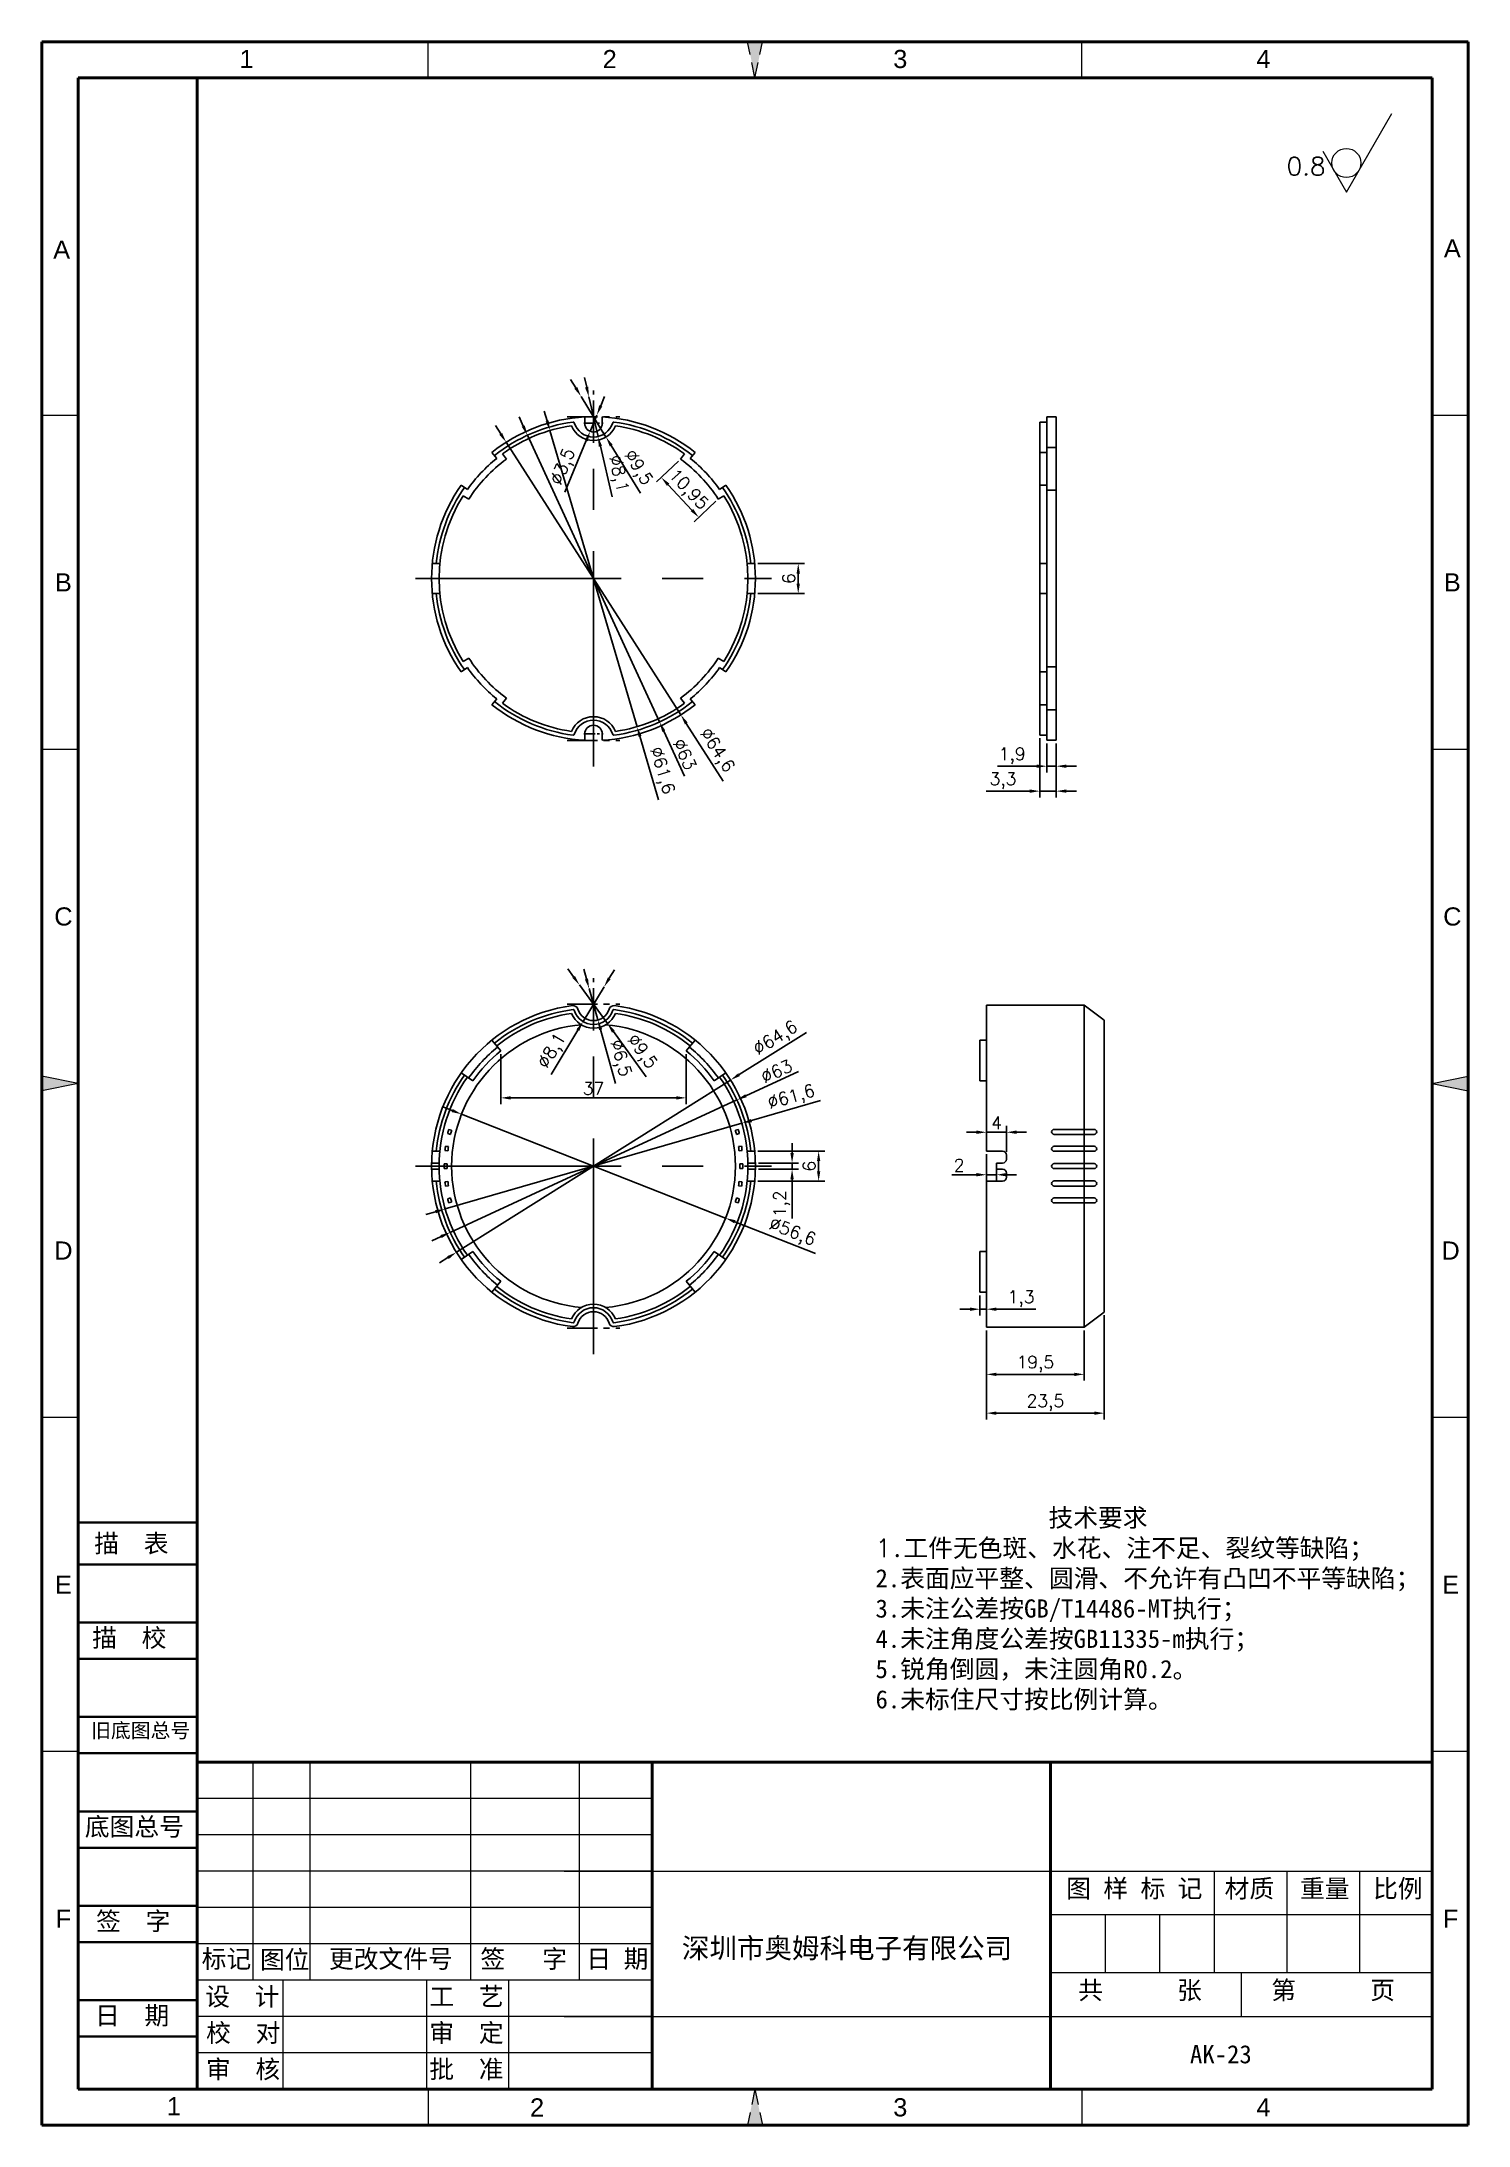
# Model space of a CAD drawing. Header units: millimetres. Extents: x 19531 to 19815, y 609 to 1024.
import ezdxf
from ezdxf.enums import TextEntityAlignment as Align

# ---------------------------------------------------------------- set-up
doc = ezdxf.new("R2010")
doc.units = ezdxf.units.MM
for name, pattern in [('ACAD_ISO10W100', [18, 12, -3, 0, -3]), ('CENTER', [50.8, 31.75, -6.35, 6.35, -6.35]), ('HIDDEN2', [4.7625, 3.175, -1.5875])]:
    doc.linetypes.add(name, pattern=pattern)
for name, color, linetype, lineweight in [('dim', 82, 'Continuous', 9), ('图层1', 7, 'ACAD_ISO10W100', 15), ('图层2', 7, 'Continuous', 30), ('图层3', 7, 'Continuous', 15), ('图层4', 7, 'Continuous', 40), ('图层5', 7, 'HIDDEN2', 15), ('细实线', 3, 'Continuous', 18)]:
    doc.layers.add(name, color=color, linetype=linetype, lineweight=lineweight)
doc.layers.add('尺寸线', color=7, linetype='Continuous')
doc.styles.get("Standard").update_dxf_attribs({"font": 'txt', "bigfont": 'gbcbig.shx'})
doc.styles.add('样式 3', font='arial.ttf', dxfattribs={"height": 3.8})
doc.dimstyles.new('ISO-25', dxfattribs={"dimtxt": 2.5, "dimasz": 2.5, "dimexe": 1.25, "dimexo": 0.625, "dimtad": 1, "dimtxsty": 'Standard', "dimcen": 2.5, "dimadec": 0, "dimazin": 0, "dimtfac": 1, "dimtmove": 0, "dimatfit": 3, "dimfxl": 0, "dimarcsym": 0})

# ---------------------------------------------------------------- blocks, each defined once
blk = doc.blocks.new('*D730')
at = {"layer": 'Defpoints', "color": 0}
for p in [(19668.3, 817.09), (19613.61, 782.72)]:
    blk.add_point(p, dxfattribs=at)
at = {"layer": 'dim', "color": 0, "lineweight": -2}
for p, q in [((19683.43, 826.6), (19669.99, 818.16)), ((19613.61, 782.72), (19668.3, 817.09)), ((19611.91, 781.65), (19610.22, 780.59))]:
    blk.add_line(p, q, dxfattribs=at)
at = {"layer": 'dim', "color": 0}
for points in [[(19669.82, 818.44), (19670.17, 817.88), (19668.3, 817.09)], [(19611.74, 781.93), (19612.09, 781.37), (19613.61, 782.72)]]:
    blk.add_solid(points, dxfattribs=at)
at = {"layer": 'dim', "color": 0, "insert": (19677.38, 825.26), "char_height": 2.5, "attachment_point": 5, "rotation": 32.1501}
blk.add_mtext('∅64,6', dxfattribs=at)
blk = doc.blocks.new('*D731')
at = {"layer": 'Defpoints', "color": 0}
for p in [(19669.55, 813.11), (19612.36, 786.69)]:
    blk.add_point(p, dxfattribs=at)
at = {"layer": 'dim', "color": 0, "lineweight": -2}
for p, q in [((19681.85, 818.8), (19671.37, 813.95)), ((19612.36, 786.69), (19669.55, 813.11)), ((19610.54, 785.86), (19608.73, 785.02))]:
    blk.add_line(p, q, dxfattribs=at)
at = {"layer": 'dim', "color": 0}
for points in [[(19671.23, 814.26), (19671.51, 813.65), (19669.55, 813.11)], [(19610.4, 786.16), (19610.68, 785.55), (19612.36, 786.69)]]:
    blk.add_solid(points, dxfattribs=at)
at = {"layer": 'dim', "color": 0, "insert": (19677.47, 818.84), "char_height": 2.5, "attachment_point": 5, "rotation": 24.7945}
blk.add_mtext('∅63', dxfattribs=at)
blk = doc.blocks.new('*D732')
at = {"layer": 'Defpoints', "color": 0}
for p in [(19670.54, 808.45), (19611.36, 791.36)]:
    blk.add_point(p, dxfattribs=at)
at = {"layer": 'dim', "color": 0, "lineweight": -2}
for p, q in [((19686.25, 812.98), (19672.47, 809)), ((19611.36, 791.36), (19670.54, 808.45)), ((19609.44, 790.81), (19607.52, 790.25))]:
    blk.add_line(p, q, dxfattribs=at)
at = {"layer": 'dim', "color": 0}
for points in [[(19672.37, 809.32), (19672.56, 808.68), (19670.54, 808.45)], [(19609.35, 791.13), (19609.53, 790.49), (19611.36, 791.36)]]:
    blk.add_solid(points, dxfattribs=at)
at = {"layer": 'dim', "color": 0, "insert": (19680.47, 813.48), "char_height": 2.5, "attachment_point": 5, "rotation": 16.1067}
blk.add_mtext('∅61,6', dxfattribs=at)
blk = doc.blocks.new('*D733')
at = {"layer": 'Defpoints', "color": 0}
for p in [(19614.62, 810.27), (19667.29, 789.54)]:
    blk.add_point(p, dxfattribs=at)
at = {"layer": 'dim', "color": 0, "lineweight": -2}
for p, q in [((19612.76, 811), (19610.9, 811.73)), ((19614.62, 810.27), (19667.29, 789.54)), ((19685.22, 782.49), (19669.15, 788.81))]:
    blk.add_line(p, q, dxfattribs=at)
at = {"layer": 'dim', "color": 0}
for points in [[(19612.88, 811.31), (19612.64, 810.69), (19614.62, 810.27)], [(19669.27, 789.12), (19669.03, 788.5), (19667.29, 789.54)]]:
    blk.add_solid(points, dxfattribs=at)
at = {"layer": 'dim', "color": 0, "insert": (19680.55, 786.56), "char_height": 2.5, "attachment_point": 5, "rotation": 338.5178}
blk.add_mtext('∅56,6', dxfattribs=at)
blk = doc.blocks.new('*D734')
at = {"layer": 'Defpoints', "color": 0}
for p in [(19673.25, 800.5), (19673.25, 799.3), (19680.57, 799.3)]:
    blk.add_point(p, dxfattribs=at)
at = {"layer": 'dim', "color": 0, "lineweight": -2}
for p, q in [((19680.57, 802.5), (19680.57, 804.5)), ((19673.87, 800.5), (19681.82, 800.5)), ((19673.87, 799.3), (19681.82, 799.3)), ((19680.57, 800.5), (19680.57, 799.3)), ((19680.57, 797.3), (19680.57, 789.47))]:
    blk.add_line(p, q, dxfattribs=at)
at = {"layer": 'dim', "color": 0}
for points in [[(19680.23, 802.5), (19680.9, 802.5), (19680.57, 800.5)], [(19680.23, 797.3), (19680.9, 797.3), (19680.57, 799.3)]]:
    blk.add_solid(points, dxfattribs=at)
at = {"layer": 'dim', "color": 0, "insert": (19678.48, 792.39), "char_height": 2.5, "attachment_point": 5, "rotation": 90}
blk.add_mtext('1,2', dxfattribs=at)
blk = doc.blocks.new('*D735')
at = {"layer": 'Defpoints', "color": 0}
for p in [(19673.11, 802.9), (19685.87, 802.9), (19673.11, 796.9)]:
    blk.add_point(p, dxfattribs=at)
at = {"layer": 'dim', "color": 0, "lineweight": -2}
for p, q in [((19673.74, 802.9), (19687.12, 802.9)), ((19685.87, 798.9), (19685.87, 800.9)), ((19673.74, 796.9), (19687.12, 796.9))]:
    blk.add_line(p, q, dxfattribs=at)
at = {"layer": 'dim', "color": 0}
for points in [[(19685.53, 800.9), (19686.2, 800.9), (19685.87, 802.9)], [(19685.53, 798.9), (19686.2, 798.9), (19685.87, 796.9)]]:
    blk.add_solid(points, dxfattribs=at)
at = {"layer": 'dim', "color": 0, "insert": (19683.99, 799.9), "char_height": 2.5, "attachment_point": 5, "rotation": 90}
blk.add_mtext('6', dxfattribs=at)
blk = doc.blocks.new('*D736')
at = {"layer": 'Defpoints', "color": 0}
for p in [(19622.45, 822.88), (19659.45, 822.88), (19659.45, 813.53)]:
    blk.add_point(p, dxfattribs=at)
at = {"layer": 'dim', "color": 0, "lineweight": -2}
for p, q in [((19622.45, 822.26), (19622.45, 812.28)), ((19659.45, 822.26), (19659.45, 812.28)), ((19624.45, 813.53), (19657.45, 813.53))]:
    blk.add_line(p, q, dxfattribs=at)
at = {"layer": 'dim', "color": 0}
for points in [[(19624.45, 813.86), (19624.45, 813.19), (19622.45, 813.53)], [(19657.45, 813.86), (19657.45, 813.19), (19659.45, 813.53)]]:
    blk.add_solid(points, dxfattribs=at)
at = {"layer": 'dim', "color": 0, "insert": (19640.95, 815.4), "char_height": 2.5, "attachment_point": 5}
blk.add_mtext('37', dxfattribs=at)
blk = doc.blocks.new('*D737')
at = {"layer": 'Defpoints', "color": 0}
for p in [(19638.16, 836.05), (19643.75, 828.36)]:
    blk.add_point(p, dxfattribs=at)
at = {"layer": 'dim', "color": 0, "lineweight": -2}
for p, q in [((19636.99, 837.67), (19635.81, 839.28)), ((19638.16, 836.05), (19643.75, 828.36)), ((19651.48, 817.71), (19644.92, 826.74))]:
    blk.add_line(p, q, dxfattribs=at)
at = {"layer": 'dim', "color": 0}
for points in [[(19637.26, 837.86), (19636.72, 837.47), (19638.16, 836.05)], [(19645.19, 826.94), (19644.65, 826.55), (19643.75, 828.36)]]:
    blk.add_solid(points, dxfattribs=at)
at = {"layer": 'dim', "color": 0, "insert": (19650.47, 822.64), "char_height": 2.5, "attachment_point": 5, "rotation": 305.9893}
blk.add_mtext('∅9,5', dxfattribs=at)
blk = doc.blocks.new('*D738')
at = {"layer": 'Defpoints', "color": 0}
for p in [(19643.05, 835.67), (19638.86, 828.74)]:
    blk.add_point(p, dxfattribs=at)
at = {"layer": 'dim', "color": 0, "lineweight": -2}
for p, q in [((19644.08, 837.38), (19645.12, 839.09)), ((19643.05, 835.67), (19638.86, 828.74)), ((19632.48, 818.18), (19637.82, 827.03))]:
    blk.add_line(p, q, dxfattribs=at)
at = {"layer": 'dim', "color": 0}
for points in [[(19643.8, 837.55), (19644.37, 837.21), (19643.05, 835.67)], [(19637.54, 827.2), (19638.11, 826.86), (19638.86, 828.74)]]:
    blk.add_solid(points, dxfattribs=at)
at = {"layer": 'dim', "color": 0, "insert": (19632.85, 822.83), "char_height": 2.5, "attachment_point": 5, "rotation": 58.843}
blk.add_mtext('∅8,1', dxfattribs=at)
blk = doc.blocks.new('*D739')
at = {"layer": 'Defpoints', "color": 0}
for p in [(19640.08, 835.34), (19641.83, 829.07)]:
    blk.add_point(p, dxfattribs=at)
at = {"layer": 'dim', "color": 0, "lineweight": -2}
for p, q in [((19639.54, 837.26), (19639.01, 839.19)), ((19640.08, 835.34), (19641.83, 829.07)), ((19645.36, 816.39), (19642.36, 827.15))]:
    blk.add_line(p, q, dxfattribs=at)
at = {"layer": 'dim', "color": 0}
for points in [[(19639.86, 837.35), (19639.22, 837.17), (19640.08, 835.34)], [(19642.69, 827.24), (19642.04, 827.06), (19641.83, 829.07)]]:
    blk.add_solid(points, dxfattribs=at)
at = {"layer": 'dim', "color": 0, "insert": (19646.14, 821.37), "char_height": 2.5, "attachment_point": 5, "rotation": 285.5812}
blk.add_mtext('∅6,5', dxfattribs=at)
blk = doc.blocks.new('*D740')
at = {"layer": 'Defpoints', "color": 0}
for p in [(19719.35, 767.77), (19738.85, 767.77), (19738.85, 758.36)]:
    blk.add_point(p, dxfattribs=at)
at = {"layer": 'dim', "color": 0, "lineweight": -2}
for p, q in [((19719.35, 767.14), (19719.35, 757.11)), ((19738.85, 767.14), (19738.85, 757.11)), ((19721.35, 758.36), (19736.85, 758.36))]:
    blk.add_line(p, q, dxfattribs=at)
at = {"layer": 'dim', "color": 0}
for points in [[(19721.35, 758.69), (19721.35, 758.02), (19719.35, 758.36)], [(19736.85, 758.69), (19736.85, 758.02), (19738.85, 758.36)]]:
    blk.add_solid(points, dxfattribs=at)
at = {"layer": 'dim', "color": 0, "insert": (19729.1, 760.44), "char_height": 2.5, "attachment_point": 5}
blk.add_mtext('19,5', dxfattribs=at)
blk = doc.blocks.new('*D741')
at = {"layer": 'Defpoints', "color": 0}
for p in [(19742.85, 770.77), (19719.35, 767.77), (19742.85, 750.62)]:
    blk.add_point(p, dxfattribs=at)
at = {"layer": 'dim', "color": 0, "lineweight": -2}
for p, q in [((19742.85, 770.14), (19742.85, 749.37)), ((19719.35, 767.14), (19719.35, 749.37)), ((19721.35, 750.62), (19740.85, 750.62))]:
    blk.add_line(p, q, dxfattribs=at)
at = {"layer": 'dim', "color": 0}
for points in [[(19721.35, 750.95), (19721.35, 750.28), (19719.35, 750.62)], [(19740.85, 750.95), (19740.85, 750.28), (19742.85, 750.62)]]:
    blk.add_solid(points, dxfattribs=at)
at = {"layer": 'dim', "color": 0, "insert": (19731.1, 752.7), "char_height": 2.5, "attachment_point": 5}
blk.add_mtext('23,5', dxfattribs=at)
blk = doc.blocks.new('*D742')
at = {"layer": 'Defpoints', "color": 0}
for p in [(19718.05, 774.75), (19719.35, 774.75), (19719.35, 771.36)]:
    blk.add_point(p, dxfattribs=at)
at = {"layer": 'dim', "color": 0, "lineweight": -2}
for p, q in [((19718.05, 774.12), (19718.05, 770.11)), ((19719.35, 774.12), (19719.35, 770.11)), ((19716.05, 771.36), (19714.05, 771.36)), ((19718.05, 771.36), (19719.35, 771.36)), ((19721.35, 771.36), (19729.18, 771.36))]:
    blk.add_line(p, q, dxfattribs=at)
at = {"layer": 'dim', "color": 0}
for points in [[(19716.05, 771.69), (19716.05, 771.02), (19718.05, 771.36)], [(19721.35, 771.69), (19721.35, 771.02), (19719.35, 771.36)]]:
    blk.add_solid(points, dxfattribs=at)
at = {"layer": 'dim', "color": 0, "insert": (19726.26, 773.44), "char_height": 2.5, "attachment_point": 5}
blk.add_mtext('1,3', dxfattribs=at)
blk = doc.blocks.new('*D743')
at = {"layer": 'Defpoints', "color": 0}
for p in [(19723.35, 806.67), (19719.35, 802.9), (19723.35, 802.1)]:
    blk.add_point(p, dxfattribs=at)
at = {"layer": 'dim', "color": 0, "lineweight": -2}
for p, q in [((19717.35, 806.67), (19715.35, 806.67)), ((19719.35, 803.53), (19719.35, 807.92)), ((19719.35, 806.67), (19723.35, 806.67)), ((19723.35, 802.73), (19723.35, 807.92)), ((19725.35, 806.67), (19727.35, 806.67))]:
    blk.add_line(p, q, dxfattribs=at)
at = {"layer": 'dim', "color": 0}
for points in [[(19717.35, 807.01), (19717.35, 806.34), (19719.35, 806.67)], [(19725.35, 807.01), (19725.35, 806.34), (19723.35, 806.67)]]:
    blk.add_solid(points, dxfattribs=at)
at = {"layer": 'dim', "color": 0, "insert": (19721.35, 808.55), "char_height": 2.5, "attachment_point": 5}
blk.add_mtext('4', dxfattribs=at)
blk = doc.blocks.new('*D744')
at = {"layer": 'Defpoints', "color": 0}
for p in [(19719.35, 802.9), (19721.35, 800.5), (19719.35, 798.19)]:
    blk.add_point(p, dxfattribs=at)
at = {"layer": 'dim', "color": 0, "lineweight": -2}
for p, q in [((19719.35, 802.28), (19719.35, 796.94)), ((19721.35, 799.88), (19721.35, 796.94)), ((19717.35, 798.19), (19712.43, 798.19)), ((19721.35, 798.19), (19719.35, 798.19)), ((19723.35, 798.19), (19725.35, 798.19))]:
    blk.add_line(p, q, dxfattribs=at)
at = {"layer": 'dim', "color": 0}
for points in [[(19717.35, 798.53), (19717.35, 797.86), (19719.35, 798.19)], [(19723.35, 798.53), (19723.35, 797.86), (19721.35, 798.19)]]:
    blk.add_solid(points, dxfattribs=at)
at = {"layer": 'dim', "color": 0, "insert": (19713.89, 800.07), "char_height": 2.5, "attachment_point": 5}
blk.add_mtext('2', dxfattribs=at)
blk = doc.blocks.new('*D745')
at = {"layer": 'Defpoints', "color": 0}
for p in [(19623.53, 944.34), (19658.38, 889.94)]:
    blk.add_point(p, dxfattribs=at)
at = {"layer": 'dim', "color": 0, "lineweight": -2}
for p, q in [((19622.45, 946.02), (19621.37, 947.71)), ((19623.53, 944.34), (19658.38, 889.94)), ((19666.83, 876.75), (19659.45, 888.26))]:
    blk.add_line(p, q, dxfattribs=at)
at = {"layer": 'dim', "color": 0}
for points in [[(19622.73, 946.2), (19622.17, 945.84), (19623.53, 944.34)], [(19659.74, 888.44), (19659.17, 888.08), (19658.38, 889.94)]]:
    blk.add_solid(points, dxfattribs=at)
at = {"layer": 'dim', "color": 0, "insert": (19665.43, 882.79), "char_height": 2.5, "attachment_point": 5, "rotation": 302.6418}
blk.add_mtext('∅64,6', dxfattribs=at)
blk = doc.blocks.new('*D746')
at = {"layer": 'Defpoints', "color": 0}
for p in [(19627.78, 945.75), (19654.13, 888.53)]:
    blk.add_point(p, dxfattribs=at)
at = {"layer": 'dim', "color": 0, "lineweight": -2}
for p, q in [((19626.94, 947.57), (19626.1, 949.39)), ((19627.78, 945.75), (19654.13, 888.53)), ((19659.11, 877.7), (19654.97, 886.71))]:
    blk.add_line(p, q, dxfattribs=at)
at = {"layer": 'dim', "color": 0}
for points in [[(19627.24, 947.71), (19626.64, 947.43), (19627.78, 945.75)], [(19655.27, 886.85), (19654.66, 886.57), (19654.13, 888.53)]]:
    blk.add_solid(points, dxfattribs=at)
at = {"layer": 'dim', "color": 0, "insert": (19659.16, 882.08), "char_height": 2.5, "attachment_point": 5, "rotation": 294.7265}
blk.add_mtext('∅63', dxfattribs=at)
blk = doc.blocks.new('*D747')
at = {"layer": 'Defpoints', "color": 0}
for p in [(19632.26, 946.69), (19649.65, 887.59)]:
    blk.add_point(p, dxfattribs=at)
at = {"layer": 'dim', "color": 0, "lineweight": -2}
for p, q in [((19631.69, 948.61), (19631.13, 950.52)), ((19632.26, 946.69), (19649.65, 887.59)), ((19653.95, 872.99), (19650.21, 885.68))]:
    blk.add_line(p, q, dxfattribs=at)
at = {"layer": 'dim', "color": 0}
for points in [[(19632.01, 948.7), (19631.37, 948.51), (19632.26, 946.69)], [(19650.53, 885.77), (19649.9, 885.58), (19649.65, 887.59)]]:
    blk.add_solid(points, dxfattribs=at)
at = {"layer": 'dim', "color": 0, "insert": (19654.42, 878.78), "char_height": 2.5, "attachment_point": 5, "rotation": 286.4001}
blk.add_mtext('∅61,6', dxfattribs=at)
blk = doc.blocks.new('*D749')
at = {"layer": 'Defpoints', "color": 0}
for p in [(19658.34, 940.97), (19665.84, 932.99), (19661.96, 929.35)]:
    blk.add_point(p, dxfattribs=at)
at = {"layer": 'dim', "color": 0, "lineweight": -2}
for p, q in [((19657.88, 940.55), (19653.55, 936.48)), ((19655.83, 935.88), (19660.59, 930.81)), ((19665.38, 932.56), (19661.05, 928.5))]:
    blk.add_line(p, q, dxfattribs=at)
at = {"layer": 'dim', "color": 0}
for points in [[(19656.08, 936.11), (19655.59, 935.65), (19654.46, 937.34)], [(19660.83, 931.04), (19660.35, 930.58), (19661.96, 929.35)]]:
    blk.add_solid(points, dxfattribs=at)
at = {"layer": 'dim', "color": 0, "insert": (19659.73, 934.77), "char_height": 2.5, "attachment_point": 5, "rotation": 313.1938}
blk.add_mtext('10,95', dxfattribs=at)
blk = doc.blocks.new('*D750')
at = {"layer": 'Defpoints', "color": 0}
for p in [(19638.47, 953.49), (19643.44, 945.39)]:
    blk.add_point(p, dxfattribs=at)
at = {"layer": 'dim', "color": 0, "lineweight": -2}
for p, q in [((19637.42, 955.19), (19636.38, 956.9)), ((19638.47, 953.49), (19643.44, 945.39)), ((19650.32, 934.17), (19644.48, 943.69))]:
    blk.add_line(p, q, dxfattribs=at)
at = {"layer": 'dim', "color": 0}
for points in [[(19637.71, 955.37), (19637.14, 955.02), (19638.47, 953.49)], [(19644.77, 943.86), (19644.2, 943.51), (19643.44, 945.39)]]:
    blk.add_solid(points, dxfattribs=at)
at = {"layer": 'dim', "color": 0, "insert": (19649.7, 939.17), "char_height": 2.5, "attachment_point": 5, "rotation": 301.5299}
blk.add_mtext('∅9,5', dxfattribs=at)
blk = doc.blocks.new('*D751')
at = {"layer": 'Defpoints', "color": 0}
for p in [(19640.04, 953.39), (19641.87, 945.5)]:
    blk.add_point(p, dxfattribs=at)
at = {"layer": 'dim', "color": 0, "lineweight": -2}
for p, q in [((19639.59, 955.33), (19639.14, 957.28)), ((19640.04, 953.39), (19641.87, 945.5)), ((19644.65, 933.48), (19642.32, 943.55))]:
    blk.add_line(p, q, dxfattribs=at)
at = {"layer": 'dim', "color": 0}
for points in [[(19639.91, 955.41), (19639.26, 955.26), (19640.04, 953.39)], [(19642.64, 943.62), (19641.99, 943.47), (19641.87, 945.5)]]:
    blk.add_solid(points, dxfattribs=at)
at = {"layer": 'dim', "color": 0, "insert": (19645.74, 938.01), "char_height": 2.5, "attachment_point": 5, "rotation": 283.0354}
blk.add_mtext('∅8,1', dxfattribs=at)
blk = doc.blocks.new('*D752')
at = {"layer": 'Defpoints', "color": 0}
for p in [(19641.62, 949.76), (19640.28, 946.52)]:
    blk.add_point(p, dxfattribs=at)
at = {"layer": 'dim', "color": 0, "lineweight": -2}
for p, q in [((19642.39, 951.61), (19643.15, 953.45)), ((19641.62, 949.76), (19640.28, 946.52)), ((19635.25, 934.36), (19639.52, 944.68))]:
    blk.add_line(p, q, dxfattribs=at)
at = {"layer": 'dim', "color": 0}
for points in [[(19642.08, 951.73), (19642.7, 951.48), (19641.62, 949.76)], [(19639.21, 944.8), (19639.83, 944.55), (19640.28, 946.52)]]:
    blk.add_solid(points, dxfattribs=at)
at = {"layer": 'dim', "color": 0, "insert": (19635.07, 939.39), "char_height": 2.5, "attachment_point": 5, "rotation": 67.4981}
blk.add_mtext('∅3,5', dxfattribs=at)
blk = doc.blocks.new('*D753')
at = {"layer": 'Defpoints', "color": 0}
for p in [(19673.11, 920.14), (19673.11, 914.14), (19681.8, 914.14)]:
    blk.add_point(p, dxfattribs=at)
at = {"layer": 'dim', "color": 0, "lineweight": -2}
for p, q in [((19673.74, 920.14), (19683.05, 920.14)), ((19681.8, 918.14), (19681.8, 916.14)), ((19673.74, 914.14), (19683.05, 914.14))]:
    blk.add_line(p, q, dxfattribs=at)
at = {"layer": 'dim', "color": 0}
for points in [[(19681.46, 918.14), (19682.13, 918.14), (19681.8, 920.14)], [(19681.46, 916.14), (19682.13, 916.14), (19681.8, 914.14)]]:
    blk.add_solid(points, dxfattribs=at)
at = {"layer": 'dim', "color": 0, "insert": (19679.92, 917.14), "char_height": 2.5, "attachment_point": 5, "rotation": 90}
blk.add_mtext('6', dxfattribs=at)
blk = doc.blocks.new('*D754')
at = {"layer": 'Defpoints', "color": 0}
for p in [(19731.38, 884.89), (19733.28, 884.89), (19731.38, 879.71)]:
    blk.add_point(p, dxfattribs=at)
at = {"layer": 'dim', "color": 0, "lineweight": -2}
for p, q in [((19731.38, 884.26), (19731.38, 878.46)), ((19733.28, 884.26), (19733.28, 878.46)), ((19729.38, 879.71), (19721.55, 879.71)), ((19733.28, 879.71), (19731.38, 879.71)), ((19735.28, 879.71), (19737.28, 879.71))]:
    blk.add_line(p, q, dxfattribs=at)
at = {"layer": 'dim', "color": 0}
for points in [[(19729.38, 880.04), (19729.38, 879.37), (19731.38, 879.71)], [(19735.28, 880.04), (19735.28, 879.37), (19733.28, 879.71)]]:
    blk.add_solid(points, dxfattribs=at)
at = {"layer": 'dim', "color": 0, "insert": (19724.47, 881.79), "char_height": 2.5, "attachment_point": 5}
blk.add_mtext('1,9', dxfattribs=at)
blk = doc.blocks.new('*D755')
at = {"layer": 'Defpoints', "color": 0}
for p in [(19729.98, 885.91), (19733.28, 884.89), (19729.98, 874.73)]:
    blk.add_point(p, dxfattribs=at)
at = {"layer": 'dim', "color": 0, "lineweight": -2}
for p, q in [((19729.98, 885.28), (19729.98, 873.48)), ((19733.28, 884.26), (19733.28, 873.48)), ((19727.98, 874.73), (19719.32, 874.73)), ((19733.28, 874.73), (19729.98, 874.73)), ((19735.28, 874.73), (19737.28, 874.73))]:
    blk.add_line(p, q, dxfattribs=at)
at = {"layer": 'dim', "color": 0}
for points in [[(19727.98, 875.07), (19727.98, 874.4), (19729.98, 874.73)], [(19735.28, 875.07), (19735.28, 874.4), (19733.28, 874.73)]]:
    blk.add_solid(points, dxfattribs=at)
at = {"layer": 'dim', "color": 0, "insert": (19722.65, 876.82), "char_height": 2.5, "attachment_point": 5}
blk.add_mtext('3,3', dxfattribs=at)

msp = doc.modelspace()

# ---------------------------------------------------------------- hatches: boundary and pattern name
at = {"layer": '图层1'}
for points in [[(19538.111, 816.395), (19530.865, 817.887), (19530.865, 814.904)], [(19808.232, 816.395), (19815.478, 817.887), (19815.478, 814.904)]]:
    msp.add_hatch(color=0, dxfattribs=at).paths.add_polyline_path(points)
at = {"layer": '图层5'}
for points in [[(19673.171, 1017.03), (19671.68, 1024.276), (19674.663, 1024.276)], [(19673.171, 615.761), (19671.68, 608.515), (19674.663, 608.515)]]:
    msp.add_hatch(color=0, dxfattribs=at).paths.add_polyline_path(points)

# ---------------------------------------------------------------- linework, layer by layer
at = {"color": 1, "linetype": 'CENTER', "ltscale": 0.19}
for p, q in [((19640.954, 944.216), (19640.954, 954.666)), ((19635.729, 949.441), (19646.179, 949.441)), ((19640.954, 879.616), (19640.954, 890.066)), ((19635.729, 884.841), (19646.179, 884.841)), ((19640.954, 826.98), (19640.954, 837.43)), ((19635.729, 832.205), (19646.179, 832.205)), ((19640.954, 762.38), (19640.954, 772.83)), ((19635.729, 767.605), (19646.179, 767.605))]:
    msp.add_line(p, q, dxfattribs=at)
at = {"color": 1, "linetype": 'CENTER', "ltscale": 1.292}
for p, q in [((19640.954, 881.611), (19640.954, 952.671)), ((19605.424, 917.141), (19676.484, 917.141)), ((19640.954, 764.375), (19640.954, 835.435)), ((19605.424, 799.905), (19676.484, 799.905))]:
    msp.add_line(p, q, dxfattribs=at)
at = {"color": 1, "linetype": 'CENTER', "ltscale": 0.07}
for p, q in [((19639.029, 948.141), (19642.879, 948.141)), ((19640.954, 946.216), (19640.954, 950.066)), ((19639.029, 886.141), (19642.879, 886.141)), ((19640.954, 884.216), (19640.954, 888.066))]:
    msp.add_line(p, q, dxfattribs=at)
for p, q in [((19639.204, 948.141), (19639.204, 949.393)), ((19642.704, 948.141), (19642.704, 949.393)), ((19729.984, 948.375), (19729.984, 885.906)), ((19729.984, 948.375), (19731.384, 948.375)), ((19733.284, 949.393), (19731.384, 949.393)), ((19731.384, 884.888), (19731.384, 949.393)), ((19733.284, 884.888), (19733.284, 949.393)), ((19621.639, 941.131), (19620.698, 942.3)), ((19623.569, 940.974), (19622.803, 942.024)), ((19658.339, 940.974), (19659.105, 942.024)), ((19660.269, 941.131), (19661.21, 942.3)), ((19729.984, 942.3), (19731.384, 942.3)), ((19731.384, 943.3), (19733.284, 943.3)), ((19615.794, 934.906), (19614.568, 935.771)), ((19666.114, 934.906), (19667.339, 935.771)), ((19729.984, 935.771), (19731.384, 935.771)), ((19616.073, 932.989), (19614.976, 933.688)), ((19665.835, 932.989), (19666.932, 933.688)), ((19731.384, 934.771), (19733.284, 934.771)), ((19610.3, 920.141), (19608.794, 920.141)), ((19671.607, 920.141), (19673.114, 920.141)), ((19729.984, 920.141), (19731.384, 920.141)), ((19610.3, 914.141), (19608.794, 914.141)), ((19671.607, 914.141), (19673.114, 914.141)), ((19729.984, 914.141), (19731.384, 914.141)), ((19615.794, 899.375), (19614.568, 898.51)), ((19616.073, 901.292), (19614.976, 900.594)), ((19665.835, 901.292), (19666.932, 900.594)), ((19666.114, 899.375), (19667.339, 898.51)), ((19729.984, 898.51), (19731.384, 898.51)), ((19731.384, 899.51), (19733.284, 899.51)), ((19621.639, 893.15), (19620.698, 891.981)), ((19623.569, 893.307), (19622.803, 892.257)), ((19658.339, 893.307), (19659.105, 892.257)), ((19660.269, 893.15), (19661.21, 891.981)), ((19729.984, 891.981), (19731.384, 891.981)), ((19731.384, 890.981), (19733.284, 890.981)), ((19639.204, 886.141), (19639.204, 884.888)), ((19642.704, 886.141), (19642.704, 884.888)), ((19729.984, 885.906), (19731.384, 885.906)), ((19731.384, 884.888), (19733.284, 884.888)), ((19719.345, 832.041), (19738.845, 832.041)), ((19719.345, 802.905), (19719.345, 832.041)), ((19738.845, 767.769), (19738.845, 832.041)), ((19742.845, 829.041), (19738.845, 832.041)), ((19742.845, 770.769), (19742.845, 829.041)), ((19622.454, 822.883), (19620.698, 825.064)), ((19659.454, 822.883), (19661.21, 825.064)), ((19718.045, 816.92), (19718.045, 825.064)), ((19718.045, 825.064), (19719.345, 825.064)), ((19616.856, 816.92), (19614.568, 818.535)), ((19665.052, 816.92), (19667.339, 818.535)), ((19718.045, 816.92), (19719.345, 816.92)), ((19732.846, 807.25), (19740.844, 807.25)), ((19610.3, 802.905), (19608.794, 802.905)), ((19671.607, 802.905), (19673.114, 802.905)), ((19719.345, 802.905), (19722.545, 802.905)), ((19740.844, 806.248), (19732.846, 806.248)), ((19732.846, 803.867), (19740.844, 803.867)), ((19740.844, 802.865), (19732.846, 802.865)), ((19610.16, 800.505), (19608.659, 800.505)), ((19610.16, 799.305), (19608.659, 799.305)), ((19671.748, 800.505), (19673.248, 800.505)), ((19671.748, 799.305), (19673.248, 799.305)), ((19721.345, 800.505), (19721.345, 799.305)), ((19721.345, 800.505), (19722.545, 800.505)), ((19721.345, 799.305), (19722.545, 799.305)), ((19723.345, 802.105), (19723.345, 801.305)), ((19723.345, 798.505), (19723.345, 797.705)), ((19732.846, 800.406), (19740.844, 800.406)), ((19740.844, 799.404), (19732.846, 799.404)), ((19610.3, 796.905), (19608.794, 796.905)), ((19671.607, 796.905), (19673.114, 796.905)), ((19719.345, 767.769), (19719.345, 796.905)), ((19719.345, 796.905), (19722.545, 796.905)), ((19740.844, 796.944), (19732.846, 796.944)), ((19732.846, 795.943), (19740.844, 795.943)), ((19740.844, 793.562), (19732.846, 793.562)), ((19732.846, 792.56), (19740.844, 792.56)), ((19616.856, 782.889), (19614.568, 781.274)), ((19665.052, 782.889), (19667.339, 781.274)), ((19718.045, 782.889), (19718.045, 774.746)), ((19718.045, 782.889), (19719.345, 782.889)), ((19622.454, 776.927), (19620.698, 774.746)), ((19659.454, 776.927), (19661.21, 774.746)), ((19718.045, 774.746), (19719.345, 774.746)), ((19742.845, 770.769), (19738.845, 767.769)), ((19719.345, 767.769), (19738.845, 767.769))]:
    msp.add_line(p, q)
for points in [[(19612.073, 807.25), (19612.655, 807.102)], [(19669.835, 807.25), (19669.253, 807.102)], [(19611.912, 802.944), (19611.318, 803.03)], [(19611.423, 803.902), (19612.017, 803.815)], [(19612.451, 806.248), (19611.869, 806.396)], [(19669.457, 806.248), (19670.038, 806.396)], [(19670.485, 803.902), (19669.891, 803.815)], [(19669.995, 802.944), (19670.59, 803.03)], [(19611.157, 800.344), (19611.757, 800.344)], [(19611.757, 799.466), (19611.157, 799.466)], [(19670.751, 800.344), (19670.151, 800.344)], [(19670.151, 799.466), (19670.751, 799.466)], [(19611.912, 796.866), (19611.318, 796.78)], [(19611.423, 795.908), (19612.017, 795.994)], [(19670.485, 795.908), (19669.891, 795.994)], [(19669.995, 796.866), (19670.59, 796.78)], [(19612.451, 793.562), (19611.869, 793.414)], [(19612.073, 792.56), (19612.655, 792.708)], [(19669.835, 792.56), (19669.253, 792.708)], [(19669.457, 793.562), (19670.038, 793.414)]]:
    msp.add_lwpolyline(points)
for centre, radius, start, end in [((19640.954, 917.141), 32.3, 93.10578, 128.83786), ((19640.954, 917.141), 31.5, 97.44863, 128.83786), ((19636.896, 948.177), 0.2, 17.30398, 97.44863), ((19640.954, 949.441), 4.05, 197.30398, 342.69602), ((19640.954, 948.141), 1.75, 180, 0), ((19640.954, 917.141), 32.3, 51.16214, 86.89422), ((19645.012, 948.177), 0.2, 82.55137, 162.69602), ((19640.954, 917.141), 31.5, 51.16214, 82.55137), ((19640.954, 917.141), 30.8, 98.19404, 126.10845), ((19640.954, 949.441), 4.75, 202.45677, 337.54323), ((19640.954, 917.141), 30.8, 53.89155, 81.80596), ((19640.954, 917.141), 30.8, 128.83786, 144.77462), ((19640.954, 917.141), 29.5, 126.10845, 147.50404), ((19640.954, 917.141), 29.5, 32.49596, 53.89155), ((19640.954, 917.141), 30.8, 35.22538, 51.16214), ((19640.954, 917.141), 32.3, 144.77462, 215.22538), ((19640.954, 917.141), 32.3, 324.77462, 35.22538), ((19640.954, 917.141), 31.5, 144.77462, 174.53498), ((19640.954, 917.141), 30.8, 147.50404, 212.49596), ((19640.954, 917.141), 31.5, 5.46502, 35.22538), ((19640.954, 917.141), 30.8, 327.50404, 32.49596), ((19640.954, 917.141), 31.5, 185.46502, 215.22538), ((19640.954, 917.141), 31.5, 324.77462, 354.53498), ((19640.954, 917.141), 30.8, 215.22538, 231.16214), ((19640.954, 917.141), 29.5, 212.49596, 233.89155), ((19640.954, 917.141), 29.5, 306.10845, 327.50404), ((19640.954, 917.141), 30.8, 308.83786, 324.77462), ((19640.954, 917.141), 32.3, 231.16214, 266.89422), ((19640.954, 917.141), 31.5, 231.16214, 262.55137), ((19640.954, 917.141), 30.8, 233.89155, 261.80596), ((19640.954, 917.141), 32.3, 273.10578, 308.83786), ((19640.954, 917.141), 31.5, 277.44863, 308.83786), ((19640.954, 917.141), 30.8, 278.19404, 306.10845), ((19640.954, 884.841), 4.75, 22.45677, 157.54323), ((19636.896, 886.105), 0.2, 262.55137, 342.69602), ((19640.954, 884.841), 4.05, 17.30398, 162.69602), ((19640.954, 886.141), 1.75, 0, 180), ((19645.012, 886.105), 0.2, 197.30398, 277.44863), ((19640.954, 799.905), 32.3, 97.44863, 262.55137), ((19636.896, 830.941), 1, 17.30398, 97.44863), ((19645.012, 830.941), 1, 82.55137, 162.69602), ((19640.954, 799.905), 32.3, 277.44863, 82.55137), ((19640.954, 799.905), 28.3, 94.85616, 265.14384), ((19640.954, 799.905), 31.5, 97.44863, 128.83786), ((19640.954, 799.905), 30.8, 98.19404, 128.83786), ((19640.954, 832.205), 4.75, 202.45677, 337.54323), ((19636.896, 830.941), 0.2, 17.30398, 97.44863), ((19640.954, 832.205), 4.05, 197.30398, 342.69602), ((19640.954, 832.205), 3.25, 197.30398, 342.69602), ((19640.954, 799.905), 28.3, 274.85616, 85.14384), ((19645.012, 830.941), 0.2, 82.55137, 162.69602), ((19640.954, 799.905), 31.5, 51.16214, 82.55137), ((19640.954, 799.905), 30.8, 51.16214, 81.80596), ((19640.954, 799.905), 30.5, 128.83786, 144.77462), ((19640.954, 799.905), 30.5, 35.22538, 51.16214), ((19640.954, 799.905), 29.5, 128.83786, 144.77462), ((19640.954, 799.905), 29.5, 35.22538, 51.16214), ((19640.954, 799.905), 31.5, 144.77462, 174.53498), ((19640.954, 799.905), 30.8, 144.77462, 215.22538), ((19640.954, 799.905), 30.8, 324.77462, 35.22538), ((19640.954, 799.905), 31.5, 5.46502, 35.22538), ((19640.954, 799.905), 29.8, 165.7315, 167.41934), ((19640.954, 799.905), 29.2, 165.7307, 167.45324), ((19640.954, 799.905), 29.2, 12.54676, 14.2693), ((19640.954, 799.905), 29.8, 12.58066, 14.2685), ((19732.846, 806.749), 0.501, 90, 270), ((19740.844, 806.749), 0.501, 270, 90), ((19640.954, 799.905), 29.8, 172.29237, 173.98055), ((19640.954, 799.905), 29.2, 172.30379, 174.02669), ((19640.954, 799.905), 29.2, 5.97331, 7.69621), ((19640.954, 799.905), 29.8, 6.01945, 7.70763), ((19722.545, 802.105), 0.8, 0, 90), ((19732.846, 803.366), 0.501, 90, 270), ((19740.844, 803.366), 0.501, 270, 90), ((19640.954, 799.905), 29.8, 179.15616, 180.84384), ((19640.954, 799.905), 29.2, 179.13882, 180.86118), ((19640.954, 799.905), 29.2, 359.13882, 0.86118), ((19640.954, 799.905), 29.8, 359.15616, 0.84384), ((19722.545, 801.305), 0.8, 270, 0), ((19722.545, 798.505), 0.8, 0, 90), ((19732.846, 799.905), 0.501, 90, 270), ((19740.844, 799.905), 0.501, 270, 90), ((19640.954, 799.905), 31.5, 185.46502, 215.22538), ((19640.954, 799.905), 29.8, 186.01945, 187.70763), ((19640.954, 799.905), 29.2, 185.97331, 187.69621), ((19640.954, 799.905), 31.5, 324.77462, 354.53498), ((19640.954, 799.905), 29.2, 352.30379, 354.02669), ((19640.954, 799.905), 29.8, 352.29237, 353.98055), ((19722.545, 797.705), 0.8, 270, 0), ((19732.846, 796.444), 0.501, 90, 270), ((19740.844, 796.444), 0.501, 270, 90), ((19640.954, 799.905), 29.8, 192.58066, 194.2685), ((19640.954, 799.905), 29.2, 192.54676, 194.2693), ((19640.954, 799.905), 29.2, 345.7307, 347.45324), ((19640.954, 799.905), 29.8, 345.7315, 347.41934), ((19732.846, 793.061), 0.501, 90, 270), ((19740.844, 793.061), 0.501, 270, 90), ((19640.954, 799.905), 30.5, 215.22538, 231.16214), ((19640.954, 799.905), 29.5, 215.22538, 231.16214), ((19640.954, 799.905), 29.5, 308.83786, 324.77462), ((19640.954, 799.905), 30.5, 308.83786, 324.77462), ((19640.954, 799.905), 31.5, 231.16214, 262.55137), ((19640.954, 799.905), 30.8, 231.16214, 261.80596), ((19640.954, 799.905), 31.5, 277.44863, 308.83786), ((19640.954, 799.905), 30.8, 278.19404, 308.83786), ((19640.954, 767.605), 4.75, 22.45677, 157.54323), ((19640.954, 767.605), 4.05, 17.30398, 162.69602), ((19640.954, 767.605), 3.25, 17.30398, 162.69602), ((19636.896, 768.869), 1, 262.55137, 342.69602), ((19636.896, 768.869), 0.2, 262.55137, 342.69602), ((19645.012, 768.869), 1, 197.30398, 277.44863), ((19645.012, 768.869), 0.2, 197.30398, 277.44863)]:
    msp.add_arc(centre, radius, start, end)
at = {"layer": '图层1', "color": 0}
for p, q in [((19607.96, 1017.03), (19607.96, 1024.276)), ((19738.383, 1017.03), (19738.383, 1024.276)), ((19538.111, 949.717), (19530.865, 949.717)), ((19815.478, 949.717), (19808.232, 949.717)), ((19538.111, 883.056), (19530.865, 883.056)), ((19815.478, 883.056), (19808.232, 883.056)), ((19538.111, 816.395), (19530.865, 817.887)), ((19538.111, 816.395), (19530.865, 814.904)), ((19808.232, 816.395), (19815.478, 817.887)), ((19808.232, 816.395), (19815.478, 814.904)), ((19538.111, 749.735), (19530.865, 749.735)), ((19815.478, 749.735), (19808.232, 749.735)), ((19538.111, 683.074), (19530.865, 683.074)), ((19815.478, 683.074), (19808.232, 683.074)), ((19743.02, 650.54), (19743.02, 638.947)), ((19753.889, 650.54), (19753.889, 638.947)), ((19584.404, 637.498), (19584.404, 644.744)), ((19584.404, 637.498), (19584.404, 644.744))]:
    msp.add_line(p, q, dxfattribs=at)
at = {"layer": '图层2', "color": 0}
for p, q in [((19561.893, 728.794), (19538.111, 728.794)), ((19561.893, 720.432), (19538.111, 720.432)), ((19561.893, 720.432), (19549.26, 720.432)), ((19561.893, 708.839), (19538.111, 708.839)), ((19561.893, 701.593), (19538.111, 701.593)), ((19561.893, 701.593), (19549.26, 701.593)), ((19561.893, 701.593), (19549.26, 701.593)), ((19561.893, 690), (19538.111, 690)), ((19561.893, 682.754), (19538.111, 682.754)), ((19561.893, 682.754), (19549.26, 682.754)), ((19561.893, 671.161), (19538.111, 671.161)), ((19561.893, 663.915), (19538.111, 663.915)), ((19561.893, 663.915), (19549.26, 663.915)), ((19561.893, 652.322), (19538.111, 652.322)), ((19561.893, 645.076), (19538.111, 645.076)), ((19561.893, 645.076), (19549.26, 645.076)), ((19561.893, 633.483), (19538.111, 633.483)), ((19561.893, 626.237), (19538.111, 626.237))]:
    msp.add_line(p, q, dxfattribs=at)
at = {"layer": '图层3', "color": 0}
for p, q in [((19573.038, 637.498), (19573.038, 680.972)), ((19584.404, 644.744), (19584.404, 680.972)), ((19616.448, 637.584), (19616.448, 680.972)), ((19638.185, 637.604), (19638.185, 680.972)), ((19652.677, 673.727), (19561.893, 673.727)), ((19652.677, 666.481), (19561.893, 666.481)), ((19652.677, 666.481), (19561.893, 666.481)), ((19652.677, 659.235), (19561.893, 659.235)), ((19635.079, 659.235), (19808.232, 659.235)), ((19764.757, 659.235), (19764.757, 638.947)), ((19779.249, 659.235), (19779.249, 638.947)), ((19793.74, 659.235), (19793.74, 638.947)), ((19652.677, 651.99), (19561.893, 651.99)), ((19808.232, 650.54), (19732.152, 650.54)), ((19764.757, 650.54), (19764.757, 638.947)), ((19652.677, 644.744), (19561.893, 644.744)), ((19652.677, 637.498), (19561.893, 637.498)), ((19579.008, 615.761), (19579.008, 637.498)), ((19607.721, 615.761), (19607.721, 637.584)), ((19624.062, 615.847), (19624.062, 637.584)), ((19808.232, 638.947), (19732.152, 638.947)), ((19770.192, 638.947), (19770.192, 630.252)), ((19652.677, 630.252), (19561.893, 630.252)), ((19652.677, 630.252), (19562.287, 630.252)), ((19635.079, 630.252), (19808.232, 630.252)), ((19561.893, 626.237), (19561.688, 626.237)), ((19652.677, 623.007), (19561.893, 623.007)), ((19607.96, 615.761), (19607.96, 608.515)), ((19738.383, 615.761), (19738.383, 608.515)), ((19738.383, 615.761), (19738.383, 608.515))]:
    msp.add_line(p, q, dxfattribs=at)
at = {"layer": '图层4', "color": 0}
for p, q in [((19561.893, 615.761), (19561.893, 1017.03)), ((19561.893, 680.972), (19561.893, 615.761)), ((19808.232, 680.972), (19561.893, 680.972)), ((19699.209, 680.972), (19568.785, 680.972)), ((19652.677, 615.761), (19652.677, 680.972)), ((19732.152, 615.761), (19732.152, 680.972)), ((19561.893, 650.54), (19561.893, 615.761))]:
    msp.add_line(p, q, dxfattribs=at)
at = {"layer": '图层5', "color": 0}
for p, q in [((19673.171, 1017.03), (19671.68, 1024.276)), ((19673.171, 1017.03), (19674.663, 1024.276)), ((19652.677, 637.498), (19561.893, 637.498)), ((19673.171, 615.761), (19671.68, 608.515)), ((19673.171, 615.761), (19674.663, 608.515))]:
    msp.add_line(p, q, dxfattribs=at)
at = {"layer": '尺寸线', "color": 0, "lineweight": 40}
for p, q in [((19530.865, 1024.276), (19815.478, 1024.276)), ((19530.865, 1024.276), (19530.865, 608.515)), ((19815.478, 1024.276), (19815.478, 608.515)), ((19538.111, 1017.03), (19808.232, 1017.03)), ((19538.111, 1017.03), (19538.111, 615.761)), ((19808.232, 1017.03), (19808.232, 615.761)), ((19538.111, 615.761), (19808.232, 615.761)), ((19530.865, 608.515), (19815.478, 608.515))]:
    msp.add_line(p, q, dxfattribs=at)
at = {"layer": '细实线', "color": 0}
for p, q in [((19791.146, 994.276), (19800.203, 1009.964)), ((19786.429, 1002.446), (19791.146, 994.276))]:
    msp.add_line(p, q, dxfattribs=at)
msp.add_circle((19791.146, 1000.073), 2.898, dxfattribs=at)

# ---------------------------------------------------------------- texts
at = {"layer": '图层1', "color": 0, "style": '样式 3'}
for s, p in [('B', (19535.2, 916.387)), ('B', (19812.285, 916.387)), ('C', (19535.2, 849.726)), ('C', (19812.285, 849.726)), ('D', (19535.2, 783.065)), ('D', (19811.945, 783.065)), ('E', (19535.2, 716.404)), ('E', (19811.945, 716.404)), ('F', (19535.2, 649.743)), ('F', (19811.945, 649.743))]:
    msp.add_text(s, height=3.623, dxfattribs=at).set_placement(p, align=Align.MIDDLE)
at = {"layer": '图层1', "color": 0, "attachment_point": 1}
for s, insert, char_height, width in [('{\\fSimSun|b0|i0|c134|p2;图 样 标 记}', (19735.264, 657.591), 3.62287, 44.94721), ('{\\fSimSun|b0|i0|c134|p2;材质 }', (19766.862, 657.576), 3.62287, 30.21517), ('{\\fSimSun|b0|i0|c134|p2;深圳市奥姆科电子有限公司}', (19658.588, 645.886), 4.02541, 76.06141), ('{\\fSimSun|b0|i0|c134|p2;标记}', (19562.783, 643.542), 3.62287, 10.14404), ('{\\fSimSun|b0|i0|c134|p2;图位}', (19574.417, 643.395), 3.62287, 10.14404), ('{\\fSimSun|b0|i0|c134|p2;更改文件号}', (19588.172, 643.542), 3.62287, 30.21517), ('{\\fSimSun|b0|i0|c134|p2;审  核}', (19563.635, 621.531), 3.62287, 29.37902), ('{\\fSimSun|b0|i0|c134|p2;批  准}', (19608.206, 621.531), 3.62287, 30.21517)]:
    msp.add_mtext(s, dxfattribs=dict(at, insert=insert, char_height=char_height, width=width))
at = {"layer": '图层2', "color": 0, "attachment_point": 1}
for s, insert, char_height, width in [('{\\fSimSun|b0|i0|c134|p2;描\\fSimSun|b0|i0|c0|p2;  \\fSimSun|b0|i0|c134|p2;表}', (19541.349, 726.434), 3.62283, 40.59626), ('{\\fSimSun|b0|i0|c134|p2;描\\fSimSun|b0|i0|c0|p2;  \\fSimSun|b0|i0|c134|p2;校}', (19540.936, 707.595), 3.62283, 40.59626), ('{\\fSimSun|b0|i0|c134|p2;旧底图总号}', (19540.732, 688.756), 2.8983, 40.59626), ('{\\fSimSun|b0|i0|c134|p2;底图总号}', (19539.476, 669.917), 3.62283, 40.59626), ('{\\fSimSun|b0|i0|c134|p2;重量 }', (19781.904, 657.576), 3.62287, 30.21517), ('{\\fSimSun|b0|i0|c134|p2;比例 }', (19796.48, 657.576), 3.62287, 30.21517), ('{\\fSimSun|b0|i0|c134|p2;签\\fSimSun|b0|i0|c0|p2;  \\fSimSun|b0|i0|c134|p2;字}', (19541.72, 651.079), 3.62283, 40.59626), ('{\\fSimSun|b0|i0|c134|p2;签   字}', (19618.383, 643.542), 3.62287, 30.21517), ('{\\fSimSun|b0|i0|c134|p2;日 期}', (19639.546, 643.542), 3.62287, 30.21517), ('{\\fSimSun|b0|i0|c134|p2;设  计}', (19563.495, 636.022), 3.62287, 28.08304), ('{\\fSimSun|b0|i0|c134|p2;工  艺}', (19608.206, 636.022), 3.62287, 30.21517), ('{\\fSimSun|b0|i0|c134|p2;共      张}', (19737.651, 637.303), 3.62287, 40.08371), ('{\\fSimSun|b0|i0|c134|p2;第      页}', (19776.173, 637.303), 3.62287, 37.20558), ('{\\fSimSun|b0|i0|c134|p2;日\\fSimSun|b0|i0|c0|p2;  \\fSimSun|b0|i0|c134|p2;期}', (19541.513, 632.24), 3.62283, 40.59626), ('{\\fSimSun|b0|i0|c134|p2;校  对}', (19563.669, 628.777), 3.62287, 26.26842), ('{\\fSimSun|b0|i0|c134|p2;审  定}', (19608.206, 628.777), 3.62287, 30.21517), ('{\\fSimSun|b0|i0|c134|p2;AK-23}', (19759.948, 624.513), 3.62287, 40.08371)]:
    msp.add_mtext(s, dxfattribs=dict(at, insert=insert, char_height=char_height, width=width))
at = {"layer": '图层3', "color": 0, "insert": (19697.213, 731.569), "char_height": 3.62287, "width": 171.59486, "attachment_point": 1}
msp.add_mtext('{\\fSimSun|b0|i0|c134|p54;              技术要求\\P}1{\\fSimSun|b0|i0|c134|p54;.工件无色斑、水花、注不足、裂纹等缺陷；\\P2.表面应平整、圆滑、不允许有凸凹不平等缺陷；\\P3.未注公差按GB/T14486-MT执行；\\P4.未注角度公差按GB11335-m执行；\\P5.锐角倒圆，未注圆角R0.2。}\\P{\\fSimSun|b0|i0|c134|p2;6.未标住尺寸按比例计算。}', dxfattribs=at)
at = {"layer": '图层5', "color": 0, "style": '样式 3'}
for s, p in [('1', (19571.731, 1020.828)), ('2', (19644.188, 1020.828)), ('3', (19702.154, 1020.828)), ('4', (19774.612, 1020.828)), ('A', (19534.848, 982.783)), ('A', (19812.285, 983.047)), ('1', (19557.239, 612.328)), ('2', (19629.697, 612.111)), ('3', (19702.154, 612.111)), ('4', (19774.612, 612.111))]:
    msp.add_text(s, height=3.623, dxfattribs=at).set_placement(p, align=Align.MIDDLE)
at = {"layer": '细实线', "color": 0, "insert": (19779.233, 1001.232), "char_height": 3.6229, "width": 13.5258, "attachment_point": 1}
msp.add_mtext('0.8', dxfattribs=at)

# ---------------------------------------------------------------- dimensions: what is measured, and where the dimension line sits
at = {"layer": 'dim'}
for p1, p2, picture, middle in [((19638.47, 953.489), (19643.438, 945.392), '*D750', (19649.702, 939.165)), ((19640.04, 953.386), (19641.867, 945.495), '*D751', (19645.739, 938.009)), ((19641.624, 949.757), (19640.284, 946.524), '*D752', (19635.074, 939.391)), ((19627.778, 945.753), (19654.13, 888.529), '*D746', (19659.162, 882.084)), ((19623.532, 944.339), (19658.376, 889.942), '*D745', (19665.434, 882.786)), ((19643.049, 835.671), (19638.859, 828.739), '*D738', (19632.85, 822.828)), ((19638.163, 836.048), (19643.745, 828.362), '*D737', (19650.475, 822.641)), ((19640.081, 835.335), (19641.827, 829.074), '*D739', (19646.139, 821.366))]:
    dim = msp.add_diameter_dim_2p(p1=p1, p2=p2, dimstyle='ISO-25', override={"dimasz": 2}, dxfattribs=at)
    dim.commit()
    dim.dimension.update_dxf_attribs({"geometry": picture, "text_midpoint": middle})
for p1, p2, picture, middle in [((19632.258, 946.687), (19649.65, 887.594), '*D747', (19652.419, 878.187)), ((19613.607, 782.717), (19668.301, 817.093), '*D730', (19678.492, 823.498)), ((19612.358, 786.695), (19669.55, 813.115), '*D731', (19678.256, 817.137)), ((19611.363, 791.36), (19670.545, 808.45), '*D732', (19681.045, 811.482)), ((19614.62, 810.269), (19667.288, 789.541), '*D733', (19679.789, 784.621))]:
    dim = msp.add_diameter_dim_2p(p1=p1, p2=p2, dimstyle='ISO-25', override={"dimasz": 2}, dxfattribs=at)
    dim.commit()
    dim.dimension.update_dxf_attribs({"geometry": picture, "text_midpoint": middle, "dimtype": 163})
dim = msp.add_aligned_dim(p1=(19658.339, 940.974), p2=(19665.835, 932.989), distance=-5.315, dimstyle='ISO-25', override={"dimasz": 2}, dxfattribs=at)
dim.commit()
dim.dimension.update_dxf_attribs({"geometry": '*D749', "text_midpoint": (19659.731, 934.77)})
for base, p1, p2, picture, middle in [((19681.797, 914.141), (19673.114, 920.141), (19673.114, 914.141), '*D753', (19679.922, 917.141)), ((19685.867, 802.905), (19673.114, 796.905), (19673.114, 802.905), '*D735', (19683.992, 799.905)), ((19680.568, 799.305), (19673.248, 800.505), (19673.248, 799.305), '*D734', (19678.485, 792.388))]:
    dim = msp.add_linear_dim(base=base, p1=p1, p2=p2, angle=90, dimstyle='ISO-25', override={"dimasz": 2}, dxfattribs=at)
    dim.commit()
    dim.dimension.update_dxf_attribs({"geometry": picture, "text_midpoint": middle})
for base, p1, p2, picture, middle in [((19729.984, 874.734), (19733.284, 884.888), (19729.984, 885.906), '*D755', (19722.651, 876.817)), ((19731.384, 879.706), (19733.284, 884.888), (19731.384, 884.888), '*D754', (19724.468, 881.789)), ((19659.454, 813.526), (19622.454, 822.883), (19659.454, 822.883), '*D736', (19640.954, 815.401)), ((19723.345, 806.672), (19719.345, 802.905), (19723.345, 802.105), '*D743', (19721.345, 808.547)), ((19719.345, 798.192), (19721.345, 800.505), (19719.345, 802.905), '*D744', (19713.887, 800.067)), ((19719.345, 771.357), (19718.045, 774.746), (19719.345, 774.746), '*D742', (19726.262, 773.44)), ((19742.845, 750.617), (19719.345, 767.769), (19742.845, 770.769), '*D741', (19731.095, 752.7)), ((19738.845, 758.358), (19719.345, 767.769), (19738.845, 767.769), '*D740', (19729.095, 760.441))]:
    dim = msp.add_linear_dim(base=base, p1=p1, p2=p2, dimstyle='ISO-25', override={"dimasz": 2}, dxfattribs=at)
    dim.commit()
    dim.dimension.update_dxf_attribs({"geometry": picture, "text_midpoint": middle})

doc.saveas('drawing.dxf')
